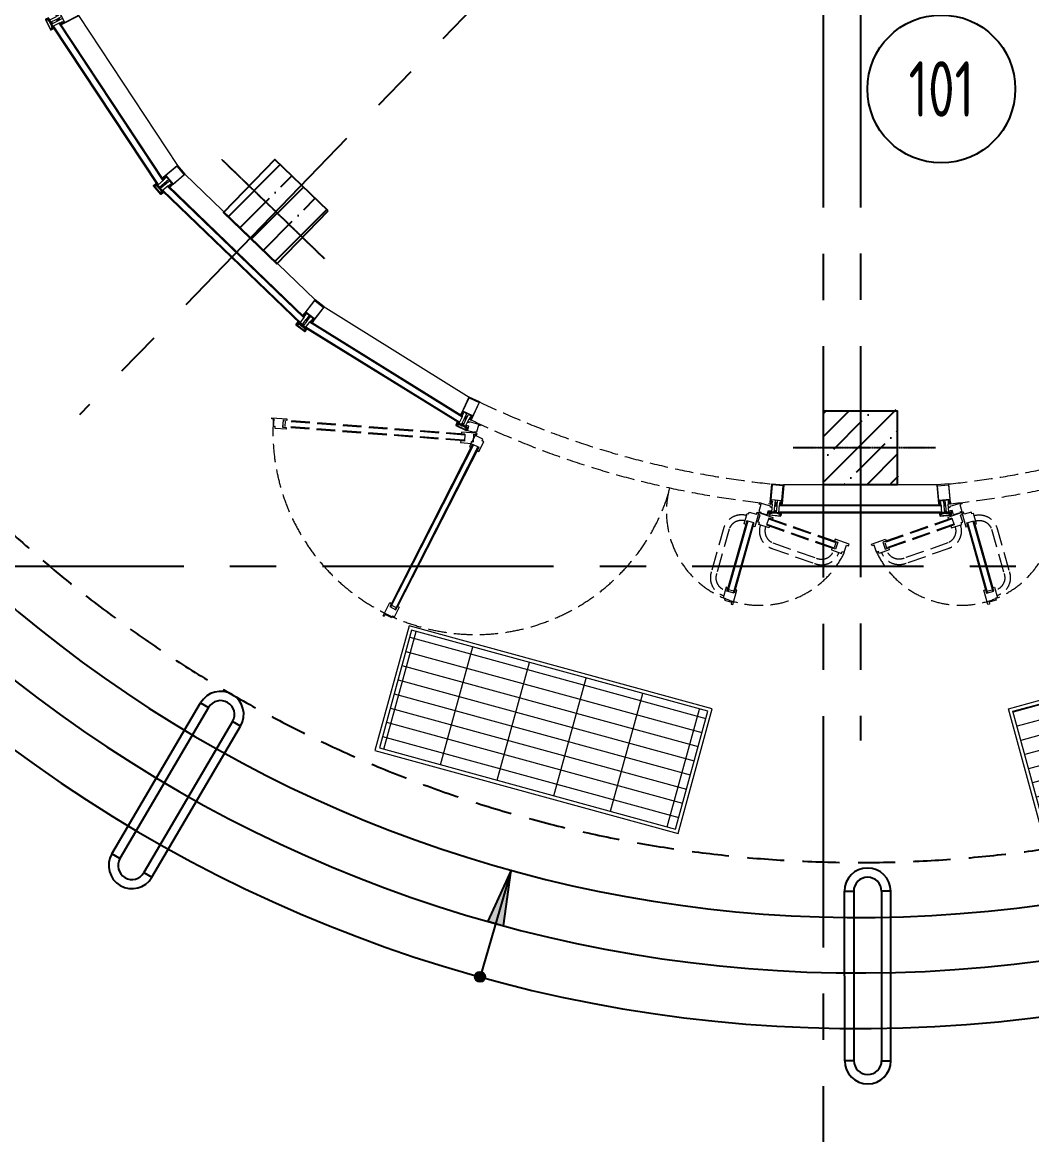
# Model space of a CAD drawing. Header units: millimetres. Extents: x -9318 to 9016603, y 0 to 838141.
# Drawn here: x 93645 to 99104, y 154788 to 160804 of the extents above; entities that cross this region are included whole.
import ezdxf
from ezdxf import colors
from ezdxf.entities.mleader import LeaderData, LeaderLine
from ezdxf.enums import TextEntityAlignment as Align
from ezdxf.math import Vec2, Vec3

# ---------------------------------------------------------------- set-up
doc = ezdxf.new("R2010")
doc.units = ezdxf.units.MM
for name, pattern in [('ADSK_Штриховая_ш2 п1', [3, 2, -1]), ('CENTER', [2, 1.25, -0.25, 0.25, -0.25]), ('ГОСТ 2.303 4', [7, 5, -2, 0])]:
    doc.linetypes.add(name, pattern=pattern)
doc.layers.add('АР_Грязь решетки', color=220, linetype='Continuous')
doc.layers.add('Тонкая', color=7, linetype='Continuous')
for name, color, linetype, lineweight in [('АР_Двери', 5, 'Continuous', 18), ('АР_Номер помещения', 1, 'Continuous', 25), ('АР_Перегородки витражные', 152, 'Continuous', 13)]:
    doc.layers.add(name, color=color, linetype=linetype, lineweight=lineweight)
doc.styles.add('ISOCPEUR', font='isocpeur.ttf', dxfattribs={"width": 0.7})
pattern_1 = [(335.76716334, (-69115.3163, 318510.941), (0.651582564, 1.447617495), []), (65.76716334, (-69115.3163, 318510.941), (-1.447617495, 0.651582564), [])]

# ---------------------------------------------------------------- blocks, each defined once
blk = doc.blocks.new('*U1033')
at = {"layer": 'АР_Номер помещения', "color": 8}
blk.add_circle((-10118.1, 5879.7), 400, dxfattribs=at)
at = {"color": 8, "style": 'ISOCPEUR', "width": 0.7, "flags": 1}
blk.add_attdef('КАТЕГОРИЯ', (-499.2, -2092.2), '', height=250, dxfattribs=at)
at = {"layer": 'АР_Номер помещения', "color": 8, "style": 'ISOCPEUR', "width": 0.7}
blk.add_attdef('НОМЕР_ПОМЕЩЕНИЯ', text='', height=300, dxfattribs=at).set_placement((-10118.1, 5879.7), align=Align.MIDDLE_CENTER)
blk = doc.blocks.new('_DotSmall')
at = {"color": 8, "linetype": 'ByBlock', "const_width": 0.5}
blk.add_lwpolyline([(-0.0625, 0, 1), (0.0625, 0, 1)], format="xyb", close=True, dxfattribs=at)
blk = doc.blocks.new('*U997')
h = blk.add_hatch(color=8)
h.dxf.hatch_style = 1
edge = h.paths.add_edge_path()
edge.add_arc((0, 0), 27.6, 359.64, 719.64)
h = blk.add_hatch(color=8)
h.dxf.hatch_style = 1
h.paths.add_polyline_path([(300.2, -44.3), (300.2, 44.3), (600.2, 0)])
at = {"color": 8}
blk.add_line((600.2, 0), (0, 0), dxfattribs=at)
blk.add_lwpolyline([(300.2, 44.3), (300.2, -44.3), (600.2, 0), (300.2, 44.3)], dxfattribs=at)
blk.add_circle((0, 0), 27.6, dxfattribs=at)
blk = doc.blocks.new('A$C9365e198')
at = {"layer": 'АР_Грязь решетки', "linetype": 'Continuous', "lineweight": 5}
h = blk.add_hatch(dxfattribs=at)
h.set_pattern_fill('GRATE', color=8, scale=100, angle=-14.96796)
h.set_pattern_definition([(345.0320357, (-1788357.11, 6497534.97), (20.5008899, 76.6818371), []), (75.0320357, (-1788357.1, 6497534.97), (-306.727348, 82.00356), [])])
h.paths.add_polyline_path([(14.2, -24.5), (1617.8, -453.2), (1447.4, -1090.8), (-156.3, -662.1)])
at = {"layer": 'АР_Грязь решетки', "color": 8, "linetype": 'Continuous', "lineweight": 5}
for p, q in [((0, 0), (-180.8, -676.2)), ((1642.3, -439.1), (0, 0)), ((14.2, -24.5), (-156.3, -662.1)), ((1617.8, -453.2), (14.2, -24.5)), ((1447.4, -1090.8), (1617.8, -453.2)), ((1461.5, -1115.3), (1642.3, -439.1)), ((-180.8, -676.2), (1461.5, -1115.3)), ((-156.3, -662.1), (1447.4, -1090.8))]:
    blk.add_line(p, q, dxfattribs=at)
blk = doc.blocks.new('A$C4b82bfe2')
at = {"layer": 'АР_Двери', "color": 8, "linetype": 'ГОСТ 2.303 4', "ltscale": 20}
for p, q in [((52.6, -34.4), (426, -165.3)), ((54.2, -29.6), (427.7, -160.6)), ((41, -67.4), (414.3, -198.4)), ((42.7, -62.7), (416.1, -193.6))]:
    blk.add_line(p, q, dxfattribs=at)
at = {"layer": 'АР_Перегородки витражные', "color": 8}
blk.add_line((416.6, -162), (406.7, -190.3), dxfattribs=at)
for points in [[(73.1, -36.3), (54.2, -29.6), (41, -67.4), (59.9, -74), (56.6, -83.4), (0.9, -63.9), (4.2, -54.5), (-5.2, -51.2), (8, -13.4), (-3.3, -9.4), (0, 0), (76.4, -26.8), (73.1, -36.3)], [(408.8, -154), (427.7, -160.6), (414.3, -198.4), (395.4, -191.7), (392.3, -201.1), (447.9, -220.7), (451.2, -211.3), (460.7, -214.6), (473.9, -176.8), (485.2, -180.8), (488.6, -171.4), (412.1, -144.5), (408.8, -154)]]:
    blk.add_lwpolyline(points, close=True, dxfattribs=at)
blk = doc.blocks.new('стойка витр.')
h = blk.add_hatch()
h.set_pattern_fill('ANSI37', color=8, scale=0.5, angle=-69.23284)
h.set_pattern_definition(pattern_1)
edge = h.paths.add_edge_path()
edge.add_line((-22.7, 14.1), (-23, 15))
edge.add_arc((-23.4, 14.9), 0.427, 20.76054, 72.29996)
edge.add_arc((-23.2, 15.7), 0.427, 110.76398, 252.28796, ccw=False)
edge.add_line((-23.3, 16.1), (-22.3, 16.5))
edge.add_arc((-22.2, 16.3), 0.183, 20.74896, 110.78537, ccw=False)
edge.add_line((-22.1, 16.4), (-22, 16.3))
edge.add_arc((-21.9, 16.3), 0.183, 200.76661, 335.77797)
edge.add_line((-21.7, 16.3), (-21.1, 17.8))
edge.add_arc((-21.7, 18), 0.637, 344.39284, 381.72488)
edge.add_line((-21.1, 18.2), (-22.6, 22.1))
edge.add_arc((-23.2, 21.9), 0.637, 19.80945, 57.14149)
edge.add_line((-22.8, 22.4), (-24.3, 23.1))
edge.add_arc((-24.4, 23), 0.183, 65.75635, 200.76772)
edge.add_line((-24.5, 22.9), (-24.5, 22.8))
edge.add_arc((-24.7, 22.7), 0.183, -69.25104, 20.78537, ccw=False)
edge.add_line((-24.6, 22.6), (-25.6, 22.2))
edge.add_arc((-25.8, 22.6), 0.427, 149.24636, 290.77035, ccw=False)
edge.add_arc((-26.5, 23), 0.427, 329.23437, 380.77379)
edge.add_line((-26.1, 23.2), (-26.5, 24.2))
edge.add_arc((-26.7, 24.1), 0.183, 20.74896, 110.78537)
edge.add_line((-26.7, 24.3), (-33.5, 21.7))
edge.add_arc((-33.4, 21.4), 0.306, 107.61202, 200.68829)
edge.add_line((-33.7, 21.3), (-33.4, 20.7))
edge.add_arc((-33.1, 20.8), 0.304, 200.74529, 225.81236)
edge.add_line((-33.3, 20.5), (-31.8, 18.9))
edge.add_arc((-32, 18.7), 0.305, -108.86284, 45.7814, ccw=False)
edge.add_arc((-28.7, 27.8), 9.95, 231.95433, 250.04117, ccw=False)
edge.add_arc((-35.1, 19.6), 0.4, 42.30929, 119.22504)
edge.add_arc((-34.9, 19.6), 0.602, 134.39501, 228.6478)
edge.add_arc((-28.5, 27.8), 11, 232.08735, 240.88894)
edge.add_arc((-36.9, 12.9), 6.09, 40.7589, 60.61437, ccw=False)
edge.add_arc((-32.5, 16.6), 0.305, -34.89588, 41.60272, ccw=False)
edge.add_line((-32.3, 16.5), (-32.8, 15.8))
edge.add_arc((-32.5, 15.6), 0.305, 145.11007, 256.42425)
edge.add_line((-32.6, 15.3), (-31.7, 15.1))
edge.add_arc((-31.8, 14.8), 0.305, -34.88993, 76.42425, ccw=False)
edge.add_line((-31.5, 14.6), (-32.1, 13.9))
edge.add_arc((-31.8, 13.7), 0.305, 145.11007, 256.42425)
edge.add_line((-31.9, 13.4), (-31, 13.2))
edge.add_arc((-31.1, 12.9), 0.305, -24.22466, 76.42043, ccw=False)
edge.add_line((-30.8, 12.8), (-31.6, 11.1))
edge.add_arc((-31.3, 11), 0.305, 155.77106, 290.74029)
edge.add_line((-31.2, 10.7), (-22.8, 13.9))
edge.add_arc((-22.9, 14.1), 0.183, 290.74896, 380.74896)
edge = h.paths.add_edge_path(flags=16)
edge.add_line((-23.1, 21), (-22.2, 18.6))
edge.add_arc((-22.7, 18.4), 0.541, -69.23284, 20.76716, ccw=False)
edge.add_line((-22.5, 17.9), (-23.4, 17.6))
edge.add_arc((-23.6, 18.1), 0.541, 200.76716, 290.76716, ccw=False)
edge.add_line((-24.1, 17.9), (-25, 20.3))
edge.add_arc((-24.5, 20.5), 0.541, 110.76716, 200.76716, ccw=False)
edge.add_line((-24.7, 21), (-23.8, 21.4))
edge.add_arc((-23.6, 20.8), 0.541, 20.76716, 110.76716, ccw=False)
edge = h.paths.add_edge_path(flags=16)
edge.add_line((-26.9, 20.3), (-25.5, 16.7))
edge.add_arc((-26, 16.5), 0.541, -69.23284, 20.76716, ccw=False)
edge.add_line((-25.8, 16), (-28.2, 15.1))
edge.add_arc((-28.4, 15.6), 0.541, 200.76716, 290.76716, ccw=False)
edge.add_line((-28.9, 15.4), (-30.3, 19))
edge.add_arc((-29.8, 19.2), 0.541, 110.76716, 200.76716, ccw=False)
edge.add_line((-30, 19.7), (-27.5, 20.6))
edge.add_arc((-27.4, 20.1), 0.541, 20.76716, 110.76716, ccw=False)
h = blk.add_hatch()
h.set_pattern_fill('ANSI37', color=8, scale=0.5, angle=-69.23284)
h.set_pattern_definition([(335.76716334, (-69115.9168, 318510.7132), (0.651582564, 1.447617495), []), (65.76716334, (-69115.9168, 318510.7132), (-1.447617495, 0.651582564), [])])
edge = h.paths.add_edge_path()
edge.add_arc((-61.4, -46.2), 0.549, 155.76571, 200.76716)
edge.add_line((-61.9, -46), (-61.2, -44.4))
edge.add_arc((-61, -44.5), 0.183, 20.76716, 155.76571)
edge.add_line((-60.9, -44.4), (-60.8, -44.6))
edge.add_arc((-60.6, -44.6), 0.183, 200.76716, 290.76716)
edge.add_line((-60.6, -44.7), (-59.4, -44.3))
edge.add_arc((-59.6, -43.9), 0.427, -69.23284, 72.29364)
edge.add_arc((-59.3, -43.1), 0.427, 200.76716, 252.29364)
edge.add_line((-59.7, -43.2), (-63, -34.5))
edge.add_arc((-62.7, -34.4), 0.305, 110.76716, 200.76716)
edge.add_line((-62.8, -34.1), (-60.6, -33.3))
edge.add_arc((-60.4, -33.6), 0.304, 76.40287, 110.76716)
edge.add_line((-60.4, -33.3), (-60.1, -33.6))
edge.add_arc((-108.2, -55.9), 53, 16.7114, 24.82293)
edge.add_line((-57.4, -40.6), (-57.9, -41.3))
edge.add_arc((-57.7, -41.5), 0.305, 145.11089, 256.42344)
edge.add_line((-57.7, -41.8), (-56.9, -42))
edge.add_arc((-57, -42.3), 0.305, -34.88911, 76.42344)
edge.add_line((-56.7, -42.5), (-57.2, -43.3))
edge.add_arc((-56.9, -43.5), 0.305, 145.11089, 256.42344)
edge.add_line((-57, -43.8), (-56.1, -44))
edge.add_arc((-56.2, -44.3), 0.305, -34.88911, 76.42344)
edge.add_line((-56, -44.4), (-56.5, -45.1))
edge.add_arc((-56.2, -45.3), 0.305, 145.11089, 256.42344)
edge.add_line((-56.3, -45.6), (-55.4, -45.8))
edge.add_arc((-55.5, -46.1), 0.305, -34.88911, 76.42344)
edge.add_line((-55.3, -46.3), (-55.8, -47))
edge.add_arc((-55.5, -47.2), 0.305, 145.11089, 256.42344)
edge.add_line((-55.6, -47.5), (-54.7, -47.8))
edge.add_arc((-54.8, -48.1), 0.305, -34.88911, 76.42344)
edge.add_line((-54.5, -48.3), (-55, -49))
edge.add_arc((-54.8, -49.1), 0.305, 145.11089, 256.42344)
edge.add_line((-54.8, -49.4), (-54, -49.6))
edge.add_arc((-54.1, -49.9), 0.305, -34.88911, 76.42344)
edge.add_line((-53.8, -50.1), (-54.3, -50.8))
edge.add_arc((-54.1, -51), 0.305, 145.11089, 256.42344)
edge.add_line((-54.1, -51.3), (-53.3, -51.5))
edge.add_arc((-53.4, -51.8), 0.305, -43.67509, 76.4279)
edge.add_line((-53.1, -52), (-53.8, -52.6))
edge.add_arc((-53.6, -52.8), 0.305, 136.32859, 262.74713)
edge.add_arc((-54.6, -61.1), 7.99, 59.58604, 82.74713)
edge.add_arc((-50.7, -54.4), 0.305, 253.29101, 419.58604)
edge.add_arc((-52.6, -60.5), 6.03, 73.29101, 110.76716)
edge.add_line((-54.7, -54.9), (-54.8, -54.9))
edge.add_arc((-55, -54.5), 0.427, 200.76716, 290.76716)
edge.add_line((-55.4, -54.7), (-56.7, -51.1))
edge.add_arc((-56.3, -51), 0.427, 149.23664, 200.76716)
edge.add_arc((-57, -50.5), 0.427, -30.76336, 40.0143)
edge.add_arc((-57, -50.5), 0.427, 40.00046, 110.76716)
edge.add_line((-57.2, -50.1), (-58.3, -50.6))
edge.add_arc((-58.3, -50.7), 0.183, 110.76716, 200.76716)
edge.add_line((-58.4, -50.8), (-58.4, -51))
edge.add_arc((-58.5, -51.1), 0.183, 245.76862, 380.76716)
edge.add_line((-58.6, -51.3), (-60.2, -50.6))
edge.add_arc((-60, -50.1), 0.549, 200.76716, 245.76862)
edge.add_line((-60.5, -50.3), (-61.9, -46.4))
edge = h.paths.add_edge_path(flags=16)
edge.add_arc((-59.4, -49), 0.541, 200.76716, 290.76716)
edge.add_line((-60.8, -46.8), (-59.9, -49.2))
edge.add_arc((-60.3, -46.6), 0.541, 110.76716, 200.76716)
edge.add_line((-59.3, -45.7), (-60.5, -46.1))
edge.add_arc((-59.1, -46.2), 0.541, 20.76716, 110.76716)
edge.add_line((-57.7, -48.4), (-58.6, -46))
edge.add_arc((-58.2, -48.6), 0.541, -69.23284, 20.76716)
edge.add_line((-59.2, -49.5), (-58, -49.1))
h = blk.add_hatch()
h.set_pattern_fill('ANSI37', color=8, scale=0.5, angle=-69.23284)
h.set_pattern_definition(pattern_1)
edge = h.paths.add_edge_path()
edge.add_line((-7.6, -25.6), (-7.3, -26.5))
edge.add_arc((-7.7, -26.7), 0.427, -30.76563, 20.77379, ccw=False)
edge.add_arc((-6.9, -27.1), 0.427, 149.24636, 290.77035)
edge.add_line((-6.8, -27.5), (-5.8, -27.1))
edge.add_arc((-5.8, -27), 0.183, 290.74896, 380.78537)
edge.add_line((-5.7, -26.9), (-5.7, -26.8))
edge.add_arc((-5.5, -26.7), 0.183, 65.75635, 200.76772, ccw=False)
edge.add_line((-5.5, -26.5), (-4, -27.3))
edge.add_arc((-4.3, -27.8), 0.637, 19.80945, 57.14149, ccw=False)
edge.add_line((-3.7, -27.6), (-2.3, -31.5))
edge.add_arc((-2.9, -31.7), 0.637, -15.60716, 21.72488, ccw=False)
edge.add_line((-2.2, -31.9), (-2.8, -33.4))
edge.add_arc((-3, -33.4), 0.183, 200.76661, 335.77797, ccw=False)
edge.add_line((-3.2, -33.4), (-3.2, -33.3))
edge.add_arc((-3.4, -33.4), 0.183, 20.74896, 110.78537)
edge.add_line((-3.5, -33.2), (-4.5, -33.6))
edge.add_arc((-4.3, -34), 0.427, 110.76398, 252.28796)
edge.add_arc((-4.6, -34.8), 0.427, 20.76054, 72.29996, ccw=False)
edge.add_line((-4.2, -34.6), (-3.8, -35.7))
edge.add_arc((-4, -35.7), 0.183, -69.25104, 20.78537, ccw=False)
edge.add_line((-3.9, -35.9), (-10.6, -38.5))
edge.add_arc((-10.8, -38.2), 0.306, 200.84604, 293.92231, ccw=False)
edge.add_line((-11, -38.3), (-11.3, -37.6))
edge.add_arc((-11, -37.5), 0.304, 175.72197, 200.78904, ccw=False)
edge.add_line((-11.3, -37.5), (-11.3, -35.2))
edge.add_arc((-11.6, -35.2), 0.305, 355.75293, 510.39717)
edge.add_arc((-3.1, -39.8), 9.95, 151.49316, 169.57999)
edge.add_arc((-13.3, -38), 0.4, 282.30929, 359.22504, ccw=False)
edge.add_arc((-13.2, -37.8), 0.602, 172.88652, 267.13932, ccw=False)
edge.add_arc((-2.9, -39.7), 11, 160.64539, 169.44698, ccw=False)
edge.add_arc((-19.1, -34.1), 6.09, 340.91996, 360.77542)
edge.add_arc((-13.3, -34), 0.305, 359.93161, 436.4302)
edge.add_line((-13.2, -33.7), (-14.1, -33.5))
edge.add_arc((-14, -33.2), 0.305, 145.11007, 256.42425, ccw=False)
edge.add_line((-14.3, -33), (-13.7, -32.3))
edge.add_arc((-14, -32.2), 0.305, 325.11007, 436.42425)
edge.add_line((-13.9, -31.9), (-14.8, -31.7))
edge.add_arc((-14.7, -31.4), 0.305, 145.11007, 256.42425, ccw=False)
edge.add_line((-15, -31.2), (-14.4, -30.5))
edge.add_arc((-14.7, -30.3), 0.305, 325.11389, 425.75899)
edge.add_line((-14.6, -30), (-16.3, -29.3))
edge.add_arc((-16.2, -29), 0.305, 110.79404, 245.76326, ccw=False)
edge.add_line((-16.3, -28.7), (-7.9, -25.5))
edge.add_arc((-7.8, -25.7), 0.183, 20.78537, 110.78537, ccw=False)
edge = h.paths.add_edge_path(flags=16)
edge.add_line((-3.3, -31.1), (-4.3, -28.7))
edge.add_arc((-4.8, -28.9), 0.541, 20.76716, 110.76716)
edge.add_line((-5, -28.3), (-5.9, -28.7))
edge.add_arc((-5.7, -29.2), 0.541, 110.76716, 200.76716)
edge.add_line((-6.2, -29.4), (-5.3, -31.8))
edge.add_arc((-4.8, -31.6), 0.541, 200.76716, 290.76716)
edge.add_line((-4.6, -32.1), (-3.7, -31.8))
edge.add_arc((-3.9, -31.3), 0.541, 290.76716, 380.76716)
edge = h.paths.add_edge_path(flags=16)
edge.add_line((-6.7, -33), (-8, -29.4))
edge.add_arc((-8.5, -29.6), 0.541, 20.76716, 110.76716)
edge.add_line((-8.7, -29.1), (-11.1, -30))
edge.add_arc((-10.9, -30.5), 0.541, 110.76716, 200.76716)
edge.add_line((-11.4, -30.7), (-10.1, -34.3))
edge.add_arc((-9.6, -34.1), 0.541, 200.76716, 290.76716)
edge.add_line((-9.4, -34.6), (-7, -33.7))
edge.add_arc((-7.2, -33.2), 0.541, 290.76716, 380.76716)
at = {"color": 8, "lineweight": 0, "ltscale": 100, "transparency": 33554687}
for points in [[(-68.6, -58.5), (-90.2, -1.6), (-90, -1.3), (-89, -0.9), (-88.6, -1), (-87.7, -3.3), (-87.4, -3.4), (-86.7, -3.2), (-86.4, -2.8), (-87.3, -0.5), (-87.2, -0.2), (-82, 1.7), (-80.5, 1.3), (-79.7, 1.5), (-77.3, 4.2), (-77.8, 4.8), (-90.5, 0), (-91.4, -2), (-69.8, -59.1), (-67.8, -59.9), (-55.1, -55.1), (-55.2, -54.3), (-58.7, -53.8), (-59.5, -54.2), (-60.2, -55.7), (-65.4, -57.6), (-65.7, -57.4), (-66.6, -55.1), (-67, -55), (-67.7, -55.3), (-67.9, -55.6), (-67, -57.9), (-67.2, -58.3), (-68.2, -58.7)], [(65.9, 59.3), (-26.6, 24.2), (-25.9, 22.2), (-25.3, 22), (-24.8, 22.1), (-25.2, 23.2), (-20.5, 24.9), (-19.2, 21.4), (-18.8, 21.3), (-19, 20.8), (-17.7, 17.4), (-22.4, 15.6), (-22.7, 16.5), (-23.2, 16.4), (-23.4, 15.7), (-22.8, 13.9), (-17.2, 16), (-16.2, 17), (-15.5, 19.8), (-15.4, 20.1), (-17, 24.3), (-17.4, 24.6), (-17.5, 25.4), (-13.7, 26.9), (-12.5, 26.3), (-4.3, 4.8), (-4.9, 3.6), (-32.7, -7), (-32.8, -7.4), (-32.4, -8.4), (-31.1, -9.1), (-30.3, -8.8), (-29.8, -9.1), (-28.6, -8.7), (-28.6, -8.2), (-28.2, -8.5), (-27, -8.1), (-26.9, -7.5), (-26.5, -7.9), (-25.3, -7.5), (-25.3, -6.9), (-24.8, -7.2), (-23.6, -6.8), (-23.6, -6.3), (-23.1, -6.6), (-21.9, -6.2), (-21.9, -5.6), (-21.5, -6), (-20.3, -5.6), (-20.2, -5), (-19.8, -5.3), (-18.6, -4.9), (-18.4, -4.3), (-18, -4.7), (-17.4, -4.4), (-15.1, -4.8), (-14.5, -6.4), (-15.8, -7.9), (-15.9, -8.7), (-16.3, -8.3), (-17.4, -8.8), (-17.6, -9.3), (-18, -9), (-19.1, -9.4), (-19.3, -10), (-19.7, -9.6), (-20.8, -10.1), (-20.9, -10.6), (-21.4, -10.3), (-22.5, -10.7), (-22.6, -11.2), (-23, -10.9), (-24.3, -11.3), (-24.3, -11.9), (-24.7, -11.5), (-25.8, -12), (-26, -12.5), (-26.4, -12.2), (-27.6, -12.6), (-27.6, -13.1), (-28.1, -12.8), (-29.3, -13.3), (-29.3, -13.8), (-29.9, -15.1), (-29.5, -16.2), (-29.1, -16.3), (-1.3, -5.8), (-0.1, -6.4), (8.1, -27.9), (7.6, -29.2), (3.8, -30.6), (3.2, -29.8), (3.4, -29.5), (1.7, -25.2), (1.6, -25.1), (-0.9, -23.4), (-2.3, -23.3), (-7.8, -25.4), (-7.2, -27.2), (-6.5, -27.6), (-6, -27.4), (-6.4, -26.4), (-1.7, -24.6), (-0.4, -28.2), (0, -28.3), (-0.2, -28.7), (1.1, -32.2), (-3.6, -33.9), (-3.9, -33), (-4.4, -33.2), (-4.6, -33.8), (-4, -35.7), (88.6, -0.5), (89.2, 0.7), (67.2, 58.7)], [(63.8, 56.3), (85.1, 0.2), (10.6, -28), (-10.6, 28)]]:
    blk.add_lwpolyline(points, close=True, dxfattribs=at)
for points in [[(-73.6, -6.3), (-74.2, -6), (-74.8, -6.2), (-74.4, -7.2), (-76.6, -8, -0.414362), (-77, -7.8), (-79.3, -1.5, -0.414326), (-78.7, -0.2), (-77.3, 0.4), (-76.9, -0.7), (-76.3, -0.4), (-76.1, 0.3), (-77.3, 3.5, 0.551224), (-77.8, 3.6), (-79.9, 1.3, -0.267349), (-80.9, 1.1), (-82.1, 1.4, 0.249629), (-82.6, 1.3), (-86.2, -1.9, 0.827043), (-85.6, -2.8), (-82.1, -1.5, -0.414326), (-80.8, -2.1), (-78.1, -9.1, 0.414326), (-76.8, -9.7), (-75.7, -9.2, -0.082799), (-71.8, -16.3), (-68.3, -25.6), (-67.9, -25.7), (-68.1, -26.1), (-64.6, -35.3, -0.082799), (-62.8, -43.1), (-63.9, -43.6, 0.414326), (-64.5, -44.9), (-61.9, -51.9, -0.414326), (-62.5, -53.2), (-66, -54.5, 0.827043), (-65.8, -55.6), (-61, -55.6, 0.249629), (-60.6, -55.4), (-59.9, -54.3, -0.267349), (-59, -53.9), (-55.9, -54.2, 0.551224), (-55.6, -53.7), (-56.8, -50.5), (-57.5, -50.1), (-58, -50.4), (-57.6, -51.4), (-59.1, -52, -0.414326), (-60.5, -51.4), (-62.8, -45.1, -0.414362), (-62.7, -44.7), (-60.5, -43.9), (-60.1, -44.8), (-59.6, -44.6), (-59.3, -43.9)], [(-74.1, 3.3, 0.57795), (-74.3, 3.8), (-75.2, 3.8, -0.615334), (-75.4, 4.3, 0.101403), (-73.8, 7.1, 0.887085), (-74.4, 7.4, -0.164997), (-77.4, 4.9), (-77.5, 4.9, 0.414304), (-77.7, 4.3), (-76.4, 0.8, 0.228696), (-76.1, 0.5, -0.319049), (-75.8, 0.1, -0.319002), (-76.1, -0.3), (-77.2, -0.7, -0.4144), (-77.5, -0.6), (-77.6, -0.4, 0.668339), (-77.9, -0.4), (-78.6, -1.9, 0.198883), (-78.6, -2.4), (-77.2, -6.2, 0.198883), (-76.9, -6.5), (-75.3, -7.3, 0.668339), (-75.1, -7), (-75.1, -6.8, -0.4144), (-75, -6.6), (-73.9, -6.1, -0.710202), (-73.4, -6.7, 0.228696), (-73.4, -7.1), (-70.1, -15.8, 0.414362), (-69.7, -16), (-67.4, -15.1, 0.151171), (-67.3, -15), (-67.3, -14.6, 0.035408), (-69.9, -7.6), (-70.8, -7.4, -0.527868), (-71, -6.9), (-70.5, -6.2, 0.527868), (-70.6, -5.7), (-71.5, -5.4, -0.527868), (-71.7, -4.9), (-71.2, -4.2, 0.527868), (-71.4, -3.7), (-72.3, -3.5, -0.527868), (-72.4, -3.1), (-71.9, -2.4, 0.527868), (-72.1, -1.9), (-73, -1.7, -0.527868), (-73.1, -1.2), (-72.7, -0.4, 0.527868), (-72.8, 0.1), (-73.7, 0.3, -0.527868), (-73.9, 0.8), (-73.4, 1.5, 0.527868), (-73.5, 1.9), (-74.4, 2.1, -0.527868), (-74.6, 2.6)], [(-22.7, 14.1), (-23, 15, 0.228752), (-23.3, 15.3, -0.710164), (-23.3, 16.1), (-22.3, 16.5, -0.4144), (-22.1, 16.4), (-22, 16.3, 0.66825), (-21.7, 16.3), (-21.1, 17.8, 0.164348), (-21.1, 18.2), (-22.6, 22.1, 0.164348), (-22.8, 22.4), (-24.3, 23.1, 0.66825), (-24.5, 22.9), (-24.5, 22.8, -0.4144), (-24.6, 22.6), (-25.6, 22.2, -0.710164), (-26.1, 22.8, 0.228752), (-26.1, 23.2), (-26.5, 24.2, 0.4144), (-26.7, 24.3), (-33.5, 21.7, 0.430028), (-33.7, 21.3), (-33.4, 20.7, 0.109814), (-33.3, 20.5), (-31.8, 18.9, -0.800036), (-32.1, 18.4, -0.079083), (-34.8, 19.9, 0.348803), (-35.3, 20, 0.436125), (-35.3, 19.1, 0.038423), (-33.9, 18.2, -0.086853), (-32.3, 16.9, -0.346763), (-32.3, 16.5), (-32.8, 15.8, 0.527877), (-32.6, 15.3), (-31.7, 15.1, -0.527877), (-31.5, 14.6), (-32.1, 13.9, 0.527877), (-31.9, 13.4), (-31, 13.2, -0.469739), (-30.8, 12.8), (-31.6, 11.1, 0.667984), (-31.2, 10.7), (-22.8, 13.9, 0.414214)], [(-32.4, -8.4), (-32.8, -7.4, 0.523933), (-33.2, -7.2), (-64.2, -18.9, 0.414326), (-64.5, -19.6), (-64.1, -20.9, 0.410627), (-63.4, -21.2), (-62.7, -21, 0.492552), (-62.6, -20.7), (-62.8, -20.2, -0.441111), (-62.6, -19.9), (-60.8, -19.3, -0.208057), (-59.9, -19.4, -0.000016), (-56.9, -20.8, -0.439819), (-56.4, -22.2, -0.000016), (-57.7, -25.2, -0.208057), (-58.3, -25.9), (-60.1, -26.6, -0.441111), (-60.4, -26.5), (-60.6, -26, 0.492552), (-60.9, -25.9), (-61.5, -26.1, 0.410627), (-61.8, -26.8), (-61.3, -28.1, 0.414326), (-60.6, -28.4), (-29.6, -16.6, 0.523933), (-29.5, -16.2), (-29.8, -15.2)], [(-53.3, -51.5, -0.57795), (-53.1, -52), (-53.8, -52.6, 0.615334), (-53.6, -53.1, -0.101403), (-50.6, -54.2, -0.887085), (-50.8, -54.7, 0.164997), (-54.7, -54.9), (-54.8, -54.9, -0.414304), (-55.4, -54.7), (-56.7, -51.1, -0.228696), (-56.7, -50.8, 0.319049), (-56.7, -50.3, 0.319002), (-57.2, -50.1), (-58.3, -50.6, 0.4144), (-58.4, -50.8), (-58.4, -51, -0.668339), (-58.6, -51.3), (-60.2, -50.6, -0.198883), (-60.5, -50.3), (-61.9, -46.4, -0.198883), (-61.9, -46), (-61.2, -44.4, -0.668339), (-60.9, -44.4), (-60.8, -44.6, 0.4144), (-60.6, -44.7), (-59.4, -44.3, 0.710202), (-59.4, -43.5, -0.228696), (-59.7, -43.2), (-63, -34.5, -0.414362), (-62.8, -34.1), (-60.6, -33.3, -0.151171), (-60.4, -33.3), (-60.1, -33.6, -0.035408), (-57.4, -40.6), (-57.9, -41.3, 0.527868), (-57.7, -41.8), (-56.9, -42, -0.527868), (-56.7, -42.5), (-57.2, -43.3, 0.527868), (-57, -43.8), (-56.1, -44, -0.527868), (-56, -44.4), (-56.5, -45.1, 0.527868), (-56.3, -45.6), (-55.4, -45.8, -0.527868), (-55.3, -46.3), (-55.8, -47, 0.527868), (-55.6, -47.5), (-54.7, -47.8, -0.527868), (-54.5, -48.3), (-55, -49, 0.527868), (-54.8, -49.4), (-54, -49.6, -0.527868), (-53.8, -50.1), (-54.3, -50.8, 0.527868), (-54.1, -51.3)], [(-7.6, -25.6), (-7.3, -26.5, -0.228752), (-7.3, -26.9, 0.710164), (-6.8, -27.5), (-5.8, -27.1, 0.4144), (-5.7, -26.9), (-5.7, -26.8, -0.66825), (-5.5, -26.5), (-4, -27.3, -0.164348), (-3.7, -27.6), (-2.3, -31.5, -0.164348), (-2.2, -31.9), (-2.8, -33.4, -0.66825), (-3.2, -33.4), (-3.2, -33.3, 0.4144), (-3.5, -33.2), (-4.5, -33.6, 0.710164), (-4.5, -34.4, -0.228752), (-4.2, -34.6), (-3.8, -35.7, -0.4144), (-3.9, -35.9), (-10.6, -38.5, -0.430028), (-11, -38.3), (-11.3, -37.6, -0.109814), (-11.3, -37.5), (-11.3, -35.2, 0.800036), (-11.8, -35.1, 0.079083), (-12.9, -38, -0.348803), (-13.2, -38.4, -0.436125), (-13.8, -37.7, -0.038423), (-13.3, -36.1, 0.086853), (-13, -34, 0.346763), (-13.2, -33.7), (-14.1, -33.5, -0.527877), (-14.3, -33), (-13.7, -32.3, 0.527877), (-13.9, -31.9), (-14.8, -31.7, -0.527877), (-15, -31.2), (-14.4, -30.5, 0.469739), (-14.6, -30), (-16.3, -29.3, -0.667984), (-16.3, -28.7), (-7.9, -25.5, -0.414214)]]:
    blk.add_lwpolyline(points, format="xyb", close=True, dxfattribs=at)
for points in [[(-72, 0.1), (-72.9, -0.3)], [(-69.8, -5.6), (-69.2, -5.9), (-30.9, 8.6), (-30.6, 9.2), (-31.2, 10.7)], [(-26.7, 24.3), (-26.7, 24.3)], [(-22.8, 13.9), (-22.8, 13.9)], [(-56.1, -42), (-55.8, -41.4), (-17.5, -26.8), (-16.8, -27.1), (-16.3, -28.6)]]:
    blk.add_lwpolyline(points, dxfattribs=at)
at = {"color": 8}
blk.add_lwpolyline([(-72.9, -0.3), (-54.8, -48), (-53.9, -47.7), (-72, 0.1)], close=True, dxfattribs=at)
for points in [[(-26.9, 20.3), (-25.5, 16.7, -0.414214), (-25.8, 16), (-28.2, 15.1, -0.414214), (-28.9, 15.4), (-30.3, 19, -0.414214), (-30, 19.7), (-27.5, 20.6, -0.414214)], [(-23.1, 21), (-22.2, 18.6, -0.414214), (-22.5, 17.9), (-23.4, 17.6, -0.414214), (-24.1, 17.9), (-25, 20.3, -0.414214), (-24.7, 21), (-23.8, 21.4, -0.414214)], [(-75.3, -1.9), (-74.4, -4.3, -0.414214), (-74.7, -5), (-75.9, -5.4, -0.414214), (-76.6, -5.1), (-77.5, -2.7, -0.414214), (-77.2, -2), (-76, -1.6, -0.414214)], [(-57.7, -48.4), (-58.6, -46, 0.414214), (-59.3, -45.7), (-60.5, -46.1, 0.414214), (-60.8, -46.8), (-59.9, -49.2, 0.414214), (-59.2, -49.5), (-58, -49.1, 0.414214)], [(-6.7, -33), (-8, -29.4, 0.414214), (-8.7, -29.1), (-11.1, -30, 0.414214), (-11.4, -30.7), (-10.1, -34.3, 0.414214), (-9.4, -34.6), (-7, -33.7, 0.414214)], [(-3.3, -31.1), (-4.3, -28.7, 0.414214), (-5, -28.3), (-5.9, -28.7, 0.414214), (-6.2, -29.4), (-5.3, -31.8, 0.414214), (-4.6, -32.1), (-3.7, -31.8, 0.414214)]]:
    blk.add_lwpolyline(points, format="xyb", close=True, dxfattribs=at)
at = {"color": 8, "lineweight": 0, "ltscale": 100, "transparency": 33554687}
blk.add_arc((-33.4, 21.4), 0.305, 110.75619, 200.77789, dxfattribs=at)
blk = doc.blocks.new('A$C4461d3e2')
at = {"layer": 'АР_Перегородки витражные', "color": 8}
for p, q in [((-46.1, -17.2), (-999.2, -266.3)), ((-38.5, -43.7), (-992.2, -292.9)), ((-46.1, -12.2), (-981.1, -256.6)), ((-37.9, -48.6), (-972.2, -292.9)), ((-988.1, -263.5), (-981.2, -290))]:
    blk.add_line(p, q, dxfattribs=at)
for points in [[(-65.5, -17.3), (-46.1, -12.2), (-36.7, -48.3), (-56.1, -53.4), (-53.5, -62.8), (3.6, -47.9), (1, -38.4), (10.7, -35.9), (0.6, 2.8), (12.2, 5.9), (10.7, 12.1), (-67.7, -8.4), (-65.5, -17.3)], [(-981, -256.6), (-1000.4, -261.7), (-991, -297.8), (-971.6, -292.7), (-969.2, -302.2), (-1026.3, -317.1), (-1028.7, -307.6), (-1038.4, -310.1), (-1048.5, -271.4), (-1060.1, -274.5), (-1061.8, -268.3), (-983.5, -247.8), (-981, -256.6)]]:
    blk.add_lwpolyline(points, close=True, dxfattribs=at)
blk = doc.blocks.new('A$C6b019c78')
at = {"layer": 'АР_Перегородки витражные', "color": 8}
for p, q in [((73.8, -94.6), (-33.6, -475.5)), ((69, -93.3), (-33, -454.9)), ((102.7, -102.8), (-4.8, -483.6)), ((107.5, -104.1), (5.5, -465.8)), ((-2, -474), (-30.9, -465.9))]:
    blk.add_line(p, q, dxfattribs=at)
for points in [[(102.1, -123.4), (107.5, -104.1), (69, -93.3), (63.6, -112.5), (53.9, -109.8), (70, -53), (79.6, -55.7), (82.3, -46.1), (120.8, -57), (124.1, -45.4), (133.7, -48.1), (111.7, -126.1), (102.1, -123.4)], [(5.5, -465.8), (0, -485), (-38.4, -474), (-33, -454.7), (-42.6, -452.2), (-58.7, -508.9), (-49, -511.7), (-51.8, -521.3), (-13.3, -532.2), (-16.5, -543.7), (-6.9, -546.4), (15.1, -468.5), (5.5, -465.8)]]:
    blk.add_lwpolyline(points, close=True, dxfattribs=at)
blk = doc.blocks.new('A$Cef3c2745')
at = {"layer": 'АР_Двери', "color": 8, "linetype": 'ГОСТ 2.303 4', "ltscale": 20}
for p, q in [((770.4, 3.4), (-211.8, 78.4)), ((771.4, 8.3), (-211.4, 83.4)), ((772.8, 35.7), (-209.4, 110.8)), ((774.5, 40.5), (-209, 115.5)), ((-198, 109.9), (-200, 82.5))]:
    blk.add_line(p, q, dxfattribs=at)
for points in [[(-189, 114), (-209, 115.5), (-211.8, 78.4), (-191.9, 76.9), (-192.7, 67.1), (-251.5, 71.6), (-250.7, 81.4), (-260.7, 82.1), (-257.6, 122), (-269.6, 122.9), (-269.2, 129.3), (-188.4, 123.2), (-189, 114)], [(754.5, 42), (774.5, 40.5), (771.6, 3.3), (751.7, 4.8), (751, -4.9), (809.8, -9.4), (810.5, 0.4), (820.5, -0.4), (823.5, 39.5), (835.5, 38.6), (836.1, 44.9), (755.3, 51.1), (754.5, 42)]]:
    blk.add_lwpolyline(points, close=True, dxfattribs=at)
blk = doc.blocks.new('A$Ca6ce221e')
at = {"layer": 'АР_Двери', "color": 8, "linetype": 'ГОСТ 2.303 4', "ltscale": 20}
for p, q in [((-30.3, 82.9), (-99.8, -162.7)), ((-1.7, 73.9), (-72.1, -175.7))]:
    blk.add_line(p, q, dxfattribs=at)
for centre, radius, start, end in [((64.5, 50.8), 100.1, 74.24113, 167.21646), ((64.5, 50.8), 70.1, 74.24413, 167.79528), ((-3.4, -189.7), 100.1, 161.25176, 254.2271), ((-3.4, -189.7), 70.1, 160.67295, 254.2241)]:
    blk.add_arc(centre, radius, start, end, dxfattribs=at)
blk = doc.blocks.new('A$Cf11ff649')
at = {"layer": 'АР_Двери', "color": 8, "linetype": 'ГОСТ 2.303 4', "ltscale": 20}
for p, q in [((68.9, 301.7), (-0.6, 56.1)), ((97.5, 292.7), (27.1, 43.1))]:
    blk.add_line(p, q, dxfattribs=at)
for centre, radius, start, end in [((163.7, 269.5), 100.1, 74.24113, 167.21646), ((163.7, 269.5), 70.1, 74.24413, 167.79528), ((95.8, 29.1), 100.1, 161.25176, 254.2271), ((95.8, 29.1), 70.1, 160.67295, 254.2241)]:
    blk.add_arc(centre, radius, start, end, dxfattribs=at)
blk = doc.blocks.new('A$C65590e4a')
at = {"layer": 'АР_Двери', "color": 8, "linetype": 'ГОСТ 2.303 4', "ltscale": 20}
for p, q in [((-737.9, -4980.4), (-807.4, -5226.1)), ((-709.2, -4989.4), (-779.7, -5239))]:
    blk.add_line(p, q, dxfattribs=at)
for centre, radius, start, end in [((1.7, 6.1), 4775.8, 244.43735, 264.22941), ((-2.8, 6.1), 4775.8, 275.77059, 295.56265), ((-2080.7, -4464.3), 1095.4, 176.00238, 344.20026), ((1.7, 6.1), 4883.1, 244.43735, 264.22941), ((-2.8, 6.1), 4883.1, 275.77059, 295.56265), ((-542, -4895), 506.7, 165.51778, 334.21678), ((543.5, -4895.9), 505.5, 203.97453, 14.61909), ((-643.1, -5012.6), 100.1, 74.24113, 167.21646), ((-643.1, -5012.6), 70.1, 74.24413, 167.79528), ((-710.9, -5253), 100.1, 161.25176, 254.2271), ((-710.9, -5253), 70.1, 160.67295, 254.2241)]:
    blk.add_arc(centre, radius, start, end, dxfattribs=at)
at = {"layer": 'АР_Перегородки витражные', "color": 8}
for p, q in [((-3691.2, -3024.1), (-4226.5, -2212.6)), ((-3797.4, -3133.4), (-4367.7, -2269.5)), ((-3795.7, -3126.8), (-4362.6, -2268.3)), ((-4334, -2253.8), (-3771.7, -3106.6)), ((-4329.5, -2251.5), (-3767.9, -3103.4)), ((-2947.9, -3749.8), (-3651.7, -3071.1)), ((-3026.9, -3880.4), (-3776.4, -3158.5)), ((-3017.7, -3882.3), (-3771.7, -3156.1)), ((-3747.3, -3135.5), (-3008.6, -3847.8)), ((-3743.4, -3132.3), (-3005.5, -3843.8)), ((-2903.7, -3784.2), (-2115.1, -4275.8)), ((-3000.9, -3900.5), (-2167.9, -4415.8)), ((-2998.2, -3896.3), (-2165.7, -4411.3)), ((-2152.8, -4383.8), (-2978.6, -3871)), ((-2151.9, -4379), (-2973.4, -3868.4)), ((-2154.3, -4424.2), (-2154.3, -4424.2)), ((414.3, -4751.1), (-415.3, -4751.1)), ((439.9, -4865), (-436.8, -4863.7)), ((439.4, -4860), (-436.4, -4858.7)), ((-440.9, -4896.5), (440.8, -4896.7)), ((-428.3, -4901.5), (430.2, -4901.7)), ((-132.3, -5062), (-142.3, -5090.3))]:
    blk.add_line(p, q, dxfattribs=at)
at = {"layer": 'АР_Перегородки витражные', "color": 8, "ltscale": 100}
blk.add_line((-3767.7, -3165.7), (-3781.1, -3177), dxfattribs=at)
at = {"layer": 'АР_Перегородки витражные', "color": 8}
for points in [[(-2122.9, -4410.9), (-2116, -4412.8), (-2114.7, -4408), (-2052.1, -4425.6), (-2053.5, -4430.5), (-2065, -4427.2), (-2075.9, -4465.7), (-2085.5, -4463), (-2086.9, -4467.8), (-2123.5, -4457.5), (-2116.7, -4433.4), (-2132.2, -4429)], [(-479.7, -4872.3), (-486.5, -4870.3), (-485.1, -4865.5), (-547.7, -4847.9), (-549.1, -4852.8), (-537.5, -4856), (-548.3, -4894.5), (-538.7, -4897.2), (-540.1, -4902), (-503.5, -4912.3), (-496.7, -4888.2), (-484.7, -4891.6)], [(479.6, -4872.3), (486.4, -4870.3), (485.1, -4865.5), (547.6, -4847.9), (549, -4852.8), (537.4, -4856), (548.3, -4894.5), (538.6, -4897.2), (540, -4902), (503.4, -4912.3), (496.6, -4888.2), (484.6, -4891.6)]]:
    blk.add_lwpolyline(points, dxfattribs=at)
at = {"color": 8, "ltscale": 100}
for name, p in [('A$Cef3c2745', (-2912.7, -4516.6)), ('A$Cf11ff649', (-806.7, -5282.1)), ('A$C4b82bfe2', (-548.9, -4900))]:
    blk.add_blockref(name, p, dxfattribs=at)
at = {"color": 8, "ltscale": 100, "xscale": -1}
for name, p in [('A$C4b82bfe2', (548.9, -4900)), ('A$Cf11ff649', (806.7, -5282.1))]:
    blk.add_blockref(name, p, dxfattribs=at)
at = {"color": 8, "ltscale": 100, "rotation": 86.44282952417531}
blk.add_blockref('A$Ca6ce221e', (-399, -5067.3), dxfattribs=at)
at = {"color": 8, "ltscale": 100, "xscale": -1, "rotation": 273.5571704758246}
blk.add_blockref('A$Ca6ce221e', (399, -5067.3), dxfattribs=at)
at = {"layer": 'АР_Перегородки витражные', "color": 8}
for p, rotation in [((-4315.1, -2222.9), 6.220560356798693), ((-2974.6, -3835), 31.43130799841192), ((-2122.7, -4364.7), 43.95792333637698), ((453.9, -4831.5), 74.50581618965913)]:
    blk.add_blockref('стойка витр.', p, dxfattribs=dict(at, rotation=rotation))
at = {"layer": 'АР_Перегородки витражные', "color": 8, "xscale": -1}
for p, rotation in [((-3735.8, -3101), 240.9058873794879), ((-454, -4831.5), 285.4941838103409)]:
    blk.add_blockref('стойка витр.', p, dxfattribs=dict(at, rotation=rotation))
at = {"layer": 'Тонкая', "color": 8, "ltscale": 100, "rotation": 48.32102335311988}
blk.add_blockref('A$C4461d3e2', (-2074.7, -4487.7), dxfattribs=at)
at = {"layer": 'Тонкая', "color": 8, "ltscale": 100}
blk.add_blockref('A$C6b019c78', (-682.6, -4851.8), dxfattribs=at)
at = {"layer": 'Тонкая', "color": 8, "ltscale": 100, "xscale": -1}
blk.add_blockref('A$C6b019c78', (682.6, -4851.8), dxfattribs=at)

msp = doc.modelspace()

# ---------------------------------------------------------------- hatches: boundary and pattern name
at = {"ltscale": 100}
h = msp.add_hatch(dxfattribs=at)
h.set_pattern_fill('ANSI35', color=256, scale=700)
h.set_pattern_definition([(45, (-879468.78, 258135.35), (-123.743687, 123.743687), []), (45, (-879345.04, 258135.35), (-123.743687, 123.743687), [218.75, -43.75, 0, -43.75])])
h.paths.add_polyline_path([(95011.48, 160062.76), (94734.03, 159775.45), (95021.36, 159497.16), (95299.22, 159784.9)])
h = msp.add_hatch(dxfattribs=at)
h.set_pattern_fill('ANSI35', color=256, scale=700)
h.set_pattern_definition([(45, (275635.95, 96407.27), (-123.74369, 123.74369), []), (45, (275759.7, 96407.27), (-123.74369, 123.74369), [218.75, -43.75, 0, -43.75])])
h.paths.add_polyline_path([(98376.46, 158709.91), (97977.11, 158702.96), (97983.49, 158303.01), (98383.43, 158309.97)])

# ---------------------------------------------------------------- linework, layer by layer
at = {"linetype": 'CENTER', "ltscale": 1000}
for p, q in [((97977.1, 149801.69), (97977.1, 184109.16)), ((98177.1, 163052.96), (93955, 158680.84)), ((98177.1, 163052.96), (98177.1, 156920.88)), ((51268.34, 157862.96), (134865.51, 157862.96))]:
    msp.add_line(p, q, dxfattribs=at)
at = {"linetype": 'CENTER', "ltscale": 0.5}
for p, q in [((94724.35, 160061.99), (95277.94, 159527.4)), ((98583.1, 158502.96), (97813.52, 158502.96))]:
    msp.add_line(p, q, dxfattribs=at)
at = {"linetype": 'CENTER', "lineweight": 0, "ltscale": 100}
for p, q in [((94724.35, 160061.99), (95277.94, 159527.4)), ((98583.1, 158502.96), (97813.52, 158502.96))]:
    msp.add_line(p, q, dxfattribs=at)
at = {"ltscale": 100}
for points in [[(95299.22, 159784.9), (95011.48, 160062.76), (94733.62, 159775.02), (95021.36, 159497.16)], [(97977.11, 158702.96), (98377.11, 158702.96), (98377.11, 158302.96), (97977.11, 158302.96)]]:
    msp.add_lwpolyline(points, close=True, dxfattribs=at)
at = {"linetype": 'Continuous', "lineweight": -3, "ltscale": 50}
for points in [[(94610.1, 157124.05), (94653.27, 157098.82), (94173.33, 156281.72), (94130.16, 156306.95)], [(94825.95, 156997.92), (94782.78, 157023.14), (94302.84, 156206.04), (94346.01, 156180.82)], [(98091.3, 156105.75), (98141.3, 156105.75), (98142.41, 155188.75), (98092.41, 155188.75)], [(98341.3, 156105.75), (98291.3, 156105.75), (98292.41, 155188.75), (98342.41, 155188.75)]]:
    msp.add_lwpolyline(points, close=True, dxfattribs=at)
at = {"linetype": 'ADSK_Штриховая_ш2 п1', "ltscale": 100}
msp.add_arc((98173.37, 163049.18), 6788.61, 181.318634, 358.681366, dxfattribs=at)
at = {"ltscale": 100}
for centre, radius, start, end in [((98173.75, 163051.2), 7688.12, 196.066985, 355.139336), ((98173.89, 163051.31), 7088.2, 197.57556, 351.221503), ((98173.88, 163051.4), 7388.26, 196.773696, 351.219867)]:
    msp.add_arc(centre, radius, start, end, dxfattribs=at)
at = {"linetype": 'Continuous', "lineweight": -3, "ltscale": 50}
for centre, radius, start, end in [((94718.02, 157060.98), 125, 329.700331, 149.700331), ((94718.02, 157060.98), 75, 329.700331, 149.700331), ((94238.09, 156243.88), 125, 149.700331, 329.700331), ((94238.09, 156243.88), 75, 149.700331, 329.700331), ((98216.3, 156105.75), 125, 0, 180), ((98216.3, 156105.75), 75, 0, 180), ((98217.41, 155188.75), 125, 180, 0), ((98217.41, 155188.75), 75, 180, 0)]:
    msp.add_arc(centre, radius, start, end, dxfattribs=at)

# ---------------------------------------------------------------- block references
at = {"ltscale": 100}
msp.add_blockref('A$C65590e4a', (98177.11, 163052.96), dxfattribs=at)
ref = msp.add_blockref('*U1033', (108733.21, 154563.57))
ref.add_attrib('НОМЕР_ПОМЕЩЕНИЯ', '101', dxfattribs={"layer": 'АР_Номер помещения', "color": 8, "height": 300, "style": 'ISOCPEUR', "width": 0.7}).set_placement((98615.1, 160443.26), align=Align.MIDDLE_CENTER)
for name, p, rotation in [('A$C9365e198', (95737.01, 157541.01), 359.6514917495867), ('*U997', (96120.88, 155642.22), 73.72198969267497)]:
    msp.add_blockref(name, p, dxfattribs=dict(at, rotation=rotation))
at = {"ltscale": 100, "xscale": -1, "rotation": 0.3485082504272263}
msp.add_blockref('A$C9365e198', (100617.18, 157541.01), dxfattribs=at)

# ---------------------------------------------------------------- leaders
ml = msp.add_multileader_mtext('Standard')
ml.set_content('+13,200', color=8, style='ISOCPEUR')
ml.set_leader_properties(color=8, linetype='Continuous', lineweight=-1)
ml.set_arrow_properties(name='DOTSMALL')
ml.build(insert=Vec2(0, 0))
ml.multileader.update_dxf_attribs({"has_text_frame": 1, "text_left_attachment_type": 4, "text_right_attachment_type": 4, "dogleg_length": 100, "arrow_head_size": 180})
ctx = ml.context
ctx.base_point, ctx.char_height, ctx.arrow_head_size, ctx.landing_gap_size, ctx.plane_origin = Vec3(93068.63, 826103.47), 250, 180, 50, Vec3(90907.41, 825512.23)
ctx.left_attachment, ctx.right_attachment = 4, 4
notes = []
notes.append((ctx, [(0, (0, 0, 0), (0, 0), (1, 0), 1, [])]))
ctx.mtext.insert, ctx.mtext.width, ctx.mtext.line_spacing_style, ctx.mtext.flow_direction = Vec3(93118.63, 826436.81), 852.697, 2, 5
ml = msp.add_multileader_mtext('Standard')
ml.set_content('+13,700', color=8, style='ISOCPEUR')
ml.set_leader_properties(color=8, linetype='Continuous', lineweight=-1)
ml.set_arrow_properties(name='DOTSMALL')
ml.build(insert=Vec2(0, 0))
ml.multileader.update_dxf_attribs({"has_text_frame": 1, "text_left_attachment_type": 4, "text_right_attachment_type": 4, "dogleg_length": 100, "arrow_head_size": 180})
ctx = ml.context
ctx.base_point, ctx.char_height, ctx.arrow_head_size, ctx.landing_gap_size, ctx.plane_origin = Vec3(118053.07, 658154.33), 250, 180, 50, Vec3(117803.7, 657493.51)
ctx.left_attachment, ctx.right_attachment = 4, 4
notes.append((ctx, [(0, (0, 0, 0), (0, 0), (1, 0), 1, [])]))
ctx.mtext.insert, ctx.mtext.width, ctx.mtext.line_spacing_style, ctx.mtext.flow_direction = Vec3(118103.07, 658487.66), 852.697, 2, 5
ml = msp.add_multileader_mtext('Standard')
ml.set_content('+15,850', color=8, style='ISOCPEUR')
ml.set_leader_properties(color=8, linetype='Continuous', lineweight=-1)
ml.set_arrow_properties(name='DOTSMALL')
ml.build(insert=Vec2(0, 0))
ml.multileader.update_dxf_attribs({"has_text_frame": 1, "text_left_attachment_type": 4, "text_right_attachment_type": 4, "dogleg_length": 100, "arrow_head_size": 180})
ctx = ml.context
ctx.base_point, ctx.char_height, ctx.arrow_head_size, ctx.landing_gap_size, ctx.plane_origin = Vec3(116043.29, 652621.27), 250, 180, 50, Vec3(116522.41, 649668.82)
ctx.left_attachment, ctx.right_attachment = 4, 4
notes.append((ctx, [(0, (0, 0, 0), (0, 0), (1, 0), 1, [])]))
ctx.mtext.insert, ctx.mtext.width, ctx.mtext.line_spacing_style, ctx.mtext.flow_direction = Vec3(116093.29, 652954.61), 852.697, 2, 5
ml = msp.add_multileader_mtext('Standard')
ml.set_content('+9,800', color=8, style='ISOCPEUR')
ml.set_leader_properties(color=8, linetype='Continuous', lineweight=-1)
ml.set_arrow_properties(name='DOTSMALL')
ml.build(insert=Vec2(0, 0))
ml.multileader.update_dxf_attribs({"has_text_frame": 1, "text_left_attachment_type": 4, "text_right_attachment_type": 4, "dogleg_length": 100, "arrow_head_size": 180})
ctx = ml.context
ctx.base_point, ctx.char_height, ctx.arrow_head_size, ctx.landing_gap_size, ctx.plane_origin = Vec3(118053.07, 538154.33), 250, 180, 50, Vec3(117803.7, 537493.51)
ctx.left_attachment, ctx.right_attachment = 4, 4
notes.append((ctx, [(0, (0, 0, 0), (0, 0), (1, 0), 1, [])]))
ctx.mtext.insert, ctx.mtext.width, ctx.mtext.line_spacing_style, ctx.mtext.flow_direction = Vec3(118103.07, 538487.66), 852.697, 2, 5
ml = msp.add_multileader_mtext('Standard')
ml.set_content('+11,750', color=8, style='ISOCPEUR')
ml.set_leader_properties(color=8, linetype='Continuous', lineweight=-1)
ml.set_arrow_properties(name='DOTSMALL')
ml.build(insert=Vec2(0, 0))
ml.multileader.update_dxf_attribs({"has_text_frame": 1, "text_left_attachment_type": 4, "text_right_attachment_type": 4, "dogleg_length": 100, "arrow_head_size": 180})
ctx = ml.context
ctx.base_point, ctx.char_height, ctx.arrow_head_size, ctx.landing_gap_size, ctx.plane_origin = Vec3(116043.29, 532621.27), 250, 180, 50, Vec3(116522.41, 529668.82)
ctx.left_attachment, ctx.right_attachment = 4, 4
notes.append((ctx, [(0, (0, 0, 0), (0, 0), (1, 0), 1, [])]))
ctx.mtext.insert, ctx.mtext.width, ctx.mtext.line_spacing_style, ctx.mtext.flow_direction = Vec3(116093.29, 532954.61), 852.697, 2, 5
ml = msp.add_multileader_mtext('Standard')
ml.set_content('0,000', color=8, style='ISOCPEUR')
ml.set_leader_properties(color=8, linetype='Continuous', lineweight=-1)
ml.set_arrow_properties(name='DOTSMALL')
ml.build(insert=Vec2(0, 0))
ml.multileader.update_dxf_attribs({"has_text_frame": 1, "text_left_attachment_type": 4, "text_right_attachment_type": 4, "dogleg_length": 100, "arrow_head_size": 180})
ctx = ml.context
ctx.base_point, ctx.char_height, ctx.arrow_head_size, ctx.landing_gap_size, ctx.plane_origin = Vec3(98086.03, 163679.28, 0), 250, 180, 50, Vec3(94621.58, 163088.03, 0)
ctx.left_attachment, ctx.right_attachment = 4, 4
notes.append((ctx, [(0, (0, 0, 0), (0, 0), (1, 0), 1, [])]))
ctx.mtext.insert, ctx.mtext.width, ctx.mtext.line_spacing_style, ctx.mtext.flow_direction = Vec3(98136.03, 164012.61, 0), 852.697, 2, 5
for ctx, leaders in notes:
    for number, flags, end, landing, length, lines in leaders:
        leader = LeaderData()
        leader.index, (leader.has_last_leader_line, leader.has_dogleg_vector, leader.attachment_direction) = number, flags
        leader.last_leader_point, leader.dogleg_vector, leader.dogleg_length = Vec3(end), Vec3(landing), length
        for number, points, colour, breaks in lines:
            line = LeaderLine()
            line.index, line.vertices, line.color, line.breaks = number, Vec3.list(points), colors.encode_raw_color(colour), breaks
            leader.lines.append(line)
        ctx.leaders.append(leader)

doc.saveas('drawing.dxf')
